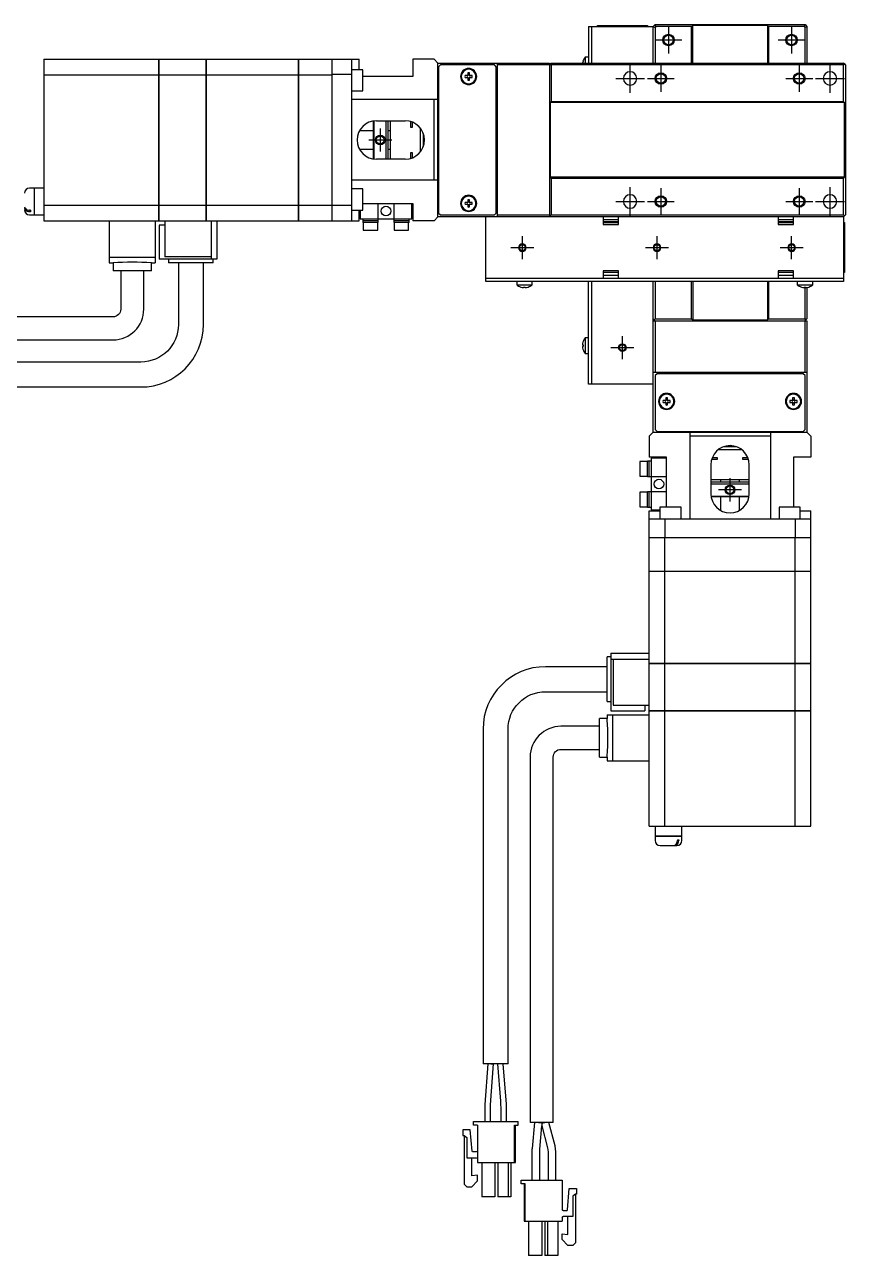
# Model space of a CAD drawing. Extents: x 0 to 869, y -8 to 525.
# Drawn here: x 655.4 to 868.9, y 93.8 to 413.9 of the extents above; entities that cross this region are included whole.
import ezdxf

# ---------------------------------------------------------------- set-up
doc = ezdxf.new("R2010")
doc.units = 0
doc.header["$LTSCALE"] = 0.5
doc.linetypes.add('CENTER', pattern=[50.8, 31.75, -6.35, 6.35, -6.35])
for name, color, linetype in [('MSM_CENTER', 1, 'CENTER'), ('MSM_CONTINUOUS', 7, 'CONTINUOUS'), ('MSM_NARROW', 5, 'CONTINUOUS')]:
    doc.layers.add(name, color=color, linetype=linetype)

msp = doc.modelspace()

# ---------------------------------------------------------------- linework, layer by layer
at = {"layer": 'MSM_CENTER'}
for p, q in [((822.86, 413.41), (822.86, 406.41)), ((854.86, 413.41), (854.86, 406.41)), ((819.36, 409.91), (826.36, 409.91)), ((851.36, 409.91), (858.36, 409.91)), ((812.86, 396.16), (812.86, 403.66)), ((820.86, 403.41), (820.86, 396.41)), ((856.86, 403.41), (856.86, 396.41)), ((864.86, 396.16), (864.86, 403.66)), ((809.11, 399.91), (816.61, 399.91)), ((817.36, 399.91), (824.36, 399.91)), ((853.36, 399.91), (860.36, 399.91)), ((861.11, 399.91), (868.61, 399.91)), ((747.86, 386.91), (747.86, 380.91)), ((744.86, 383.91), (750.86, 383.91)), ((812.86, 364.16), (812.86, 371.66)), ((820.86, 371.41), (820.86, 364.41)), ((856.86, 371.41), (856.86, 364.41)), ((864.86, 364.16), (864.86, 371.66)), ((809.11, 367.91), (816.61, 367.91)), ((817.36, 367.91), (824.36, 367.91)), ((853.36, 367.91), (860.36, 367.91)), ((861.11, 367.91), (868.61, 367.91)), ((784.86, 352.91), (784.86, 358.91)), ((819.86, 352.91), (819.86, 358.91)), ((854.86, 352.91), (854.86, 358.91)), ((781.86, 355.91), (787.86, 355.91)), ((816.86, 355.91), (822.86, 355.91)), ((851.86, 355.91), (857.86, 355.91)), ((810.86, 326.91), (810.86, 332.91)), ((807.86, 329.91), (813.86, 329.91)), ((838.86, 289.91), (838.86, 295.91)), ((841.86, 292.91), (835.86, 292.91))]:
    msp.add_line(p, q, dxfattribs=at)
at = {"layer": 'MSM_CONTINUOUS'}
for p, q in [((802.06, 413.41), (802.06, 403.91)), ((802.06, 413.41), (818.86, 413.41)), ((802.86, 413.41), (802.86, 403.91)), ((804.36, 413.71), (817.36, 413.71)), ((804.36, 413.41), (804.36, 413.71)), ((817.36, 413.71), (817.36, 413.41)), ((818.86, 413.41), (819.36, 413.91)), ((818.86, 413.41), (819.36, 413.2)), ((818.86, 403.91), (818.86, 413.41)), ((819.57, 413.41), (819.36, 413.91)), ((819.36, 413.91), (858.36, 413.91)), ((819.57, 413.41), (819.36, 413.2)), ((819.36, 413.2), (819.36, 403.91)), ((828.86, 413.41), (819.57, 413.41)), ((828.86, 413.41), (829.16, 413.71)), ((828.86, 403.91), (828.86, 413.41)), ((848.56, 413.71), (829.16, 413.71)), ((829.16, 403.91), (829.16, 413.71)), ((848.56, 413.71), (848.86, 413.41)), ((848.56, 413.71), (848.56, 403.91)), ((858.15, 413.41), (848.86, 413.41)), ((848.86, 413.41), (848.86, 403.91)), ((858.36, 413.91), (858.15, 413.41)), ((858.36, 413.2), (858.15, 413.41)), ((858.36, 413.91), (858.86, 413.41)), ((858.86, 413.41), (858.36, 413.2)), ((858.36, 403.91), (858.36, 413.2)), ((858.86, 413.41), (858.86, 403.91)), ((660.36, 404.91), (690.31, 404.91)), ((660.36, 404.91), (660.36, 362.91)), ((690.31, 362.91), (690.31, 404.91)), ((690.31, 404.86), (690.36, 404.86)), ((690.36, 362.91), (690.36, 404.91)), ((690.36, 404.91), (702.61, 404.91)), ((702.61, 362.91), (702.61, 404.91)), ((702.61, 404.86), (702.66, 404.86)), ((702.66, 404.91), (726.61, 404.91)), ((702.66, 362.91), (702.66, 404.91)), ((726.61, 362.91), (726.61, 404.91)), ((726.61, 404.86), (726.66, 404.86)), ((726.66, 362.91), (726.66, 404.91)), ((726.66, 404.91), (742.36, 404.91)), ((735.36, 362.91), (735.36, 404.91)), ((740.36, 404.91), (740.36, 362.91)), ((742.36, 402.16), (742.36, 404.91)), ((756.36, 404.91), (756.36, 400.41)), ((761.86, 404.91), (756.36, 404.91)), ((762.86, 403.91), (761.86, 404.91)), ((762.86, 363.91), (762.86, 403.91)), ((762.86, 403.91), (791.86, 403.91)), ((763.56, 403.41), (763.06, 402.91)), ((777.56, 403.41), (763.56, 403.41)), ((778.06, 402.91), (777.56, 403.41)), ((778.36, 363.91), (778.36, 403.91)), ((791.86, 403.41), (778.36, 403.41)), ((791.86, 403.91), (791.86, 363.91)), ((792.36, 403.91), (791.86, 403.41)), ((792.11, 403.66), (792.36, 403.41)), ((792.36, 403.91), (868.36, 403.91)), ((792.36, 403.41), (792.36, 393.91)), ((868.36, 403.41), (792.36, 403.41)), ((800.61, 404.36), (800.61, 404.34)), ((801.16, 405.41), (801.16, 403.91)), ((802.06, 405.41), (801.16, 405.41)), ((868.86, 403.41), (868.36, 403.91)), ((868.36, 403.41), (868.61, 403.66)), ((868.36, 393.91), (868.36, 403.41)), ((868.86, 403.41), (868.86, 364.41)), ((660.36, 400.88), (690.31, 400.88)), ((690.31, 400.62), (690.36, 400.62)), ((690.36, 400.88), (702.61, 400.88)), ((702.61, 400.62), (702.66, 400.62)), ((702.66, 400.88), (726.61, 400.88)), ((726.61, 400.62), (726.66, 400.62)), ((726.66, 400.88), (735.36, 400.88)), ((740.36, 400.91), (735.36, 400.91)), ((743.36, 402.16), (740.36, 402.16)), ((743.36, 396.66), (743.36, 402.16)), ((756.36, 400.41), (743.36, 400.41)), ((763.06, 402.91), (763.06, 364.91)), ((770.62, 400.65), (769.94, 400.65)), ((769.94, 400.17), (770.62, 400.17)), ((770.62, 401.33), (770.62, 400.65)), ((770.62, 400.17), (770.62, 399.49)), ((771.1, 400.65), (771.1, 401.33)), ((771.78, 400.65), (771.1, 400.65)), ((771.1, 399.49), (771.1, 400.17)), ((771.1, 400.17), (771.78, 400.17)), ((778.06, 364.91), (778.06, 402.91)), ((763.06, 398.16), (762.86, 398.16)), ((778.36, 398.16), (778.06, 398.16)), ((778.36, 397.66), (778.06, 397.66)), ((740.36, 396.66), (743.36, 396.66)), ((762.86, 394.41), (740.36, 394.41)), ((761.86, 373.41), (761.86, 394.41)), ((763.06, 393.91), (762.86, 393.91)), ((792.36, 393.91), (792.06, 393.61)), ((792.36, 393.91), (868.36, 393.91)), ((868.66, 393.61), (868.36, 393.91)), ((763.06, 391.41), (762.86, 391.41)), ((778.06, 392.16), (778.36, 392.16)), ((868.66, 393.61), (792.06, 393.61)), ((792.06, 393.61), (792.06, 374.21)), ((868.66, 374.21), (868.66, 393.61)), ((746.06, 388.84), (746.06, 378.97)), ((746.26, 378.95), (746.26, 388.87)), ((746.86, 388.91), (754.36, 388.91)), ((749.36, 388.91), (749.36, 378.91)), ((749.86, 388.91), (749.86, 378.91)), ((750.56, 378.91), (750.56, 388.91)), ((755.76, 388.71), (755.76, 387.24)), ((756.26, 387.24), (756.26, 388.53)), ((778.16, 388.91), (778.06, 388.91)), ((778.16, 378.91), (778.16, 388.91)), ((778.36, 388.71), (778.16, 388.91)), ((742.53, 386.41), (746.06, 386.41)), ((749.86, 386.41), (750.56, 386.41)), ((755.76, 387.26), (756.26, 387.26)), ((755.76, 387.24), (756.26, 387.24)), ((758.26, 387.04), (758.26, 380.78)), ((759.06, 385.61), (759.06, 382.2)), ((759.06, 385.16), (759.2, 385.16)), ((746.06, 381.41), (742.53, 381.41)), ((750.56, 381.41), (749.86, 381.41)), ((759.2, 382.66), (759.06, 382.66)), ((754.36, 378.91), (746.86, 378.91)), ((755.76, 380.58), (755.76, 379.11)), ((756.26, 380.58), (755.76, 380.58)), ((756.26, 380.56), (755.76, 380.56)), ((756.26, 379.28), (756.26, 380.58)), ((778.06, 378.91), (778.16, 378.91)), ((778.16, 378.91), (778.36, 379.11)), ((762.86, 376.41), (763.06, 376.41)), ((778.36, 375.66), (778.06, 375.66)), ((657.81, 371.41), (656.66, 371.41)), ((657.81, 371.41), (657.81, 364.41)), ((657.86, 371.36), (657.81, 371.36)), ((657.86, 371.41), (657.86, 364.41)), ((660.36, 371.41), (657.86, 371.41)), ((762.86, 373.41), (740.36, 373.41)), ((762.86, 373.91), (763.06, 373.91)), ((792.06, 374.21), (792.36, 373.91)), ((868.66, 374.21), (792.06, 374.21)), ((792.36, 373.91), (792.36, 364.41)), ((868.36, 373.91), (792.36, 373.91)), ((868.36, 373.91), (868.66, 374.21)), ((868.36, 364.41), (868.36, 373.91)), ((743.36, 371.16), (740.36, 371.16)), ((743.36, 365.66), (743.36, 371.16)), ((762.86, 369.66), (763.06, 369.66)), ((770.62, 368.33), (770.62, 367.65)), ((771.1, 367.65), (771.1, 368.33)), ((778.06, 370.16), (778.36, 370.16)), ((778.06, 369.66), (778.36, 369.66)), ((656.86, 365.62), (656.66, 365.62)), ((656.86, 365.26), (656.66, 365.26)), ((656.86, 365.62), (656.86, 365.26)), ((660.36, 366.94), (690.31, 366.94)), ((690.31, 367.2), (690.36, 367.2)), ((690.36, 366.94), (702.61, 366.94)), ((702.61, 367.2), (702.66, 367.2)), ((702.66, 366.94), (726.61, 366.94)), ((726.61, 367.2), (726.66, 367.2)), ((726.66, 366.94), (735.36, 366.94)), ((735.36, 366.91), (740.36, 366.91)), ((740.36, 365.66), (743.36, 365.66)), ((742.36, 362.91), (742.36, 365.66)), ((742.66, 365.66), (742.66, 363.41)), ((743.36, 367.41), (756.36, 367.41)), ((747.36, 362.41), (747.36, 367.41)), ((751.36, 367.41), (751.36, 362.41)), ((756.06, 363.41), (756.06, 367.41)), ((756.36, 367.41), (756.36, 362.91)), ((770.62, 367.65), (769.94, 367.65)), ((769.94, 367.17), (770.62, 367.17)), ((770.62, 367.17), (770.62, 366.49)), ((771.78, 367.65), (771.1, 367.65)), ((771.1, 366.49), (771.1, 367.17)), ((771.1, 367.17), (771.78, 367.17)), ((656.66, 364.41), (657.81, 364.41)), ((657.81, 364.46), (657.86, 364.46)), ((657.86, 364.41), (660.36, 364.41)), ((660.36, 362.91), (690.31, 362.91)), ((677.36, 362.91), (677.36, 351.91)), ((689.36, 362.91), (689.36, 351.91)), ((690.31, 362.96), (690.36, 362.96)), ((690.36, 362.91), (726.61, 362.91)), ((691.86, 362.91), (691.86, 353.51)), ((702.61, 362.96), (702.66, 362.96)), ((703.86, 362.91), (703.86, 352.91)), ((705.36, 362.91), (705.36, 352.91)), ((726.61, 362.96), (726.66, 362.96)), ((726.66, 362.91), (742.36, 362.91)), ((742.66, 363.41), (756.06, 363.41)), ((743.36, 363.41), (743.36, 362.41)), ((747.36, 362.91), (743.36, 362.91)), ((747.36, 362.41), (743.36, 362.41)), ((743.46, 362.41), (743.46, 360.41)), ((747.26, 360.41), (747.26, 362.41)), ((755.36, 362.91), (751.36, 362.91)), ((755.36, 362.41), (751.36, 362.41)), ((751.46, 362.41), (751.46, 360.41)), ((755.26, 360.41), (755.26, 362.41)), ((755.36, 362.41), (755.36, 363.41)), ((761.86, 362.91), (756.36, 362.91)), ((761.86, 362.91), (762.86, 363.91)), ((868.36, 363.91), (762.86, 363.91)), ((763.06, 364.91), (763.56, 364.41)), ((763.56, 364.41), (777.56, 364.41)), ((775.36, 347.11), (775.36, 363.91)), ((777.56, 364.41), (778.06, 364.91)), ((778.36, 364.41), (791.86, 364.41)), ((791.86, 364.41), (792.11, 364.16)), ((792.36, 364.41), (792.11, 364.16)), ((792.11, 364.16), (792.36, 363.91)), ((792.36, 364.41), (868.36, 364.41)), ((805.86, 363.91), (805.86, 361.91)), ((806.81, 363.11), (805.86, 363.11)), ((809.86, 362.61), (805.86, 362.61)), ((805.86, 362.41), (809.86, 362.41)), ((805.86, 361.91), (809.86, 361.91)), ((808.91, 363.11), (806.81, 363.11)), ((809.86, 363.11), (808.91, 363.11)), ((809.36, 362.41), (809.36, 362.61)), ((809.86, 361.91), (809.86, 363.91)), ((851.36, 363.91), (851.36, 361.91)), ((852.31, 363.11), (851.36, 363.11)), ((855.36, 362.61), (851.36, 362.61)), ((851.36, 362.41), (855.36, 362.41)), ((851.36, 361.91), (855.36, 361.91)), ((854.41, 363.11), (852.31, 363.11)), ((855.36, 363.11), (854.41, 363.11)), ((855.36, 361.91), (855.36, 363.91)), ((868.61, 364.16), (868.36, 364.41)), ((868.36, 363.91), (868.61, 364.16)), ((868.36, 363.91), (868.36, 347.11)), ((868.36, 362.41), (868.66, 362.41)), ((868.61, 364.16), (868.86, 364.41)), ((868.66, 362.41), (868.66, 349.41)), ((691.86, 361.71), (690.36, 361.71)), ((690.36, 361.71), (690.36, 352.91)), ((743.46, 360.41), (747.26, 360.41)), ((751.46, 360.41), (755.26, 360.41)), ((689.36, 353.34), (677.36, 353.34)), ((705.36, 352.91), (690.36, 352.91)), ((703.86, 353.51), (691.86, 353.51)), ((692.79, 352.91), (692.79, 351.91)), ((704.43, 351.91), (704.43, 352.91)), ((677.36, 351.91), (678.36, 351.91)), ((678.36, 351.91), (678.36, 349.91)), ((688.36, 349.91), (678.36, 349.91)), ((680.36, 349.91), (680.36, 339.91)), ((686.36, 339.91), (686.36, 349.91)), ((688.36, 351.91), (689.36, 351.91)), ((688.36, 349.91), (688.36, 351.91)), ((704.43, 351.91), (692.79, 351.91)), ((695.36, 351.91), (695.36, 335.91)), ((701.86, 335.91), (701.86, 351.91)), ((805.86, 349.91), (805.86, 347.91)), ((809.86, 349.91), (805.86, 349.91)), ((809.86, 349.41), (805.86, 349.41)), ((809.86, 347.91), (809.86, 349.91)), ((855.36, 349.91), (851.36, 349.91)), ((851.36, 349.91), (851.36, 347.91)), ((855.36, 349.41), (851.36, 349.41)), ((855.36, 347.91), (855.36, 349.91)), ((868.66, 349.41), (868.36, 349.41)), ((868.36, 347.91), (775.36, 347.91)), ((868.36, 347.11), (775.36, 347.11)), ((783.36, 347.11), (783.36, 346.21)), ((783.36, 346.21), (787.36, 346.21)), ((787.36, 346.21), (787.36, 347.11)), ((802.06, 320.41), (802.06, 347.11)), ((802.86, 347.11), (802.86, 320.41)), ((805.86, 348.71), (809.86, 348.71)), ((818.86, 307.91), (818.86, 347.11)), ((819.36, 347.11), (819.36, 337.41)), ((828.86, 337.41), (828.86, 347.11)), ((829.16, 347.11), (829.16, 337.11)), ((848.56, 347.11), (848.56, 337.11)), ((848.86, 347.11), (848.86, 337.41)), ((851.36, 348.71), (855.36, 348.71)), ((856.36, 347.11), (856.36, 346.21)), ((856.36, 346.21), (860.36, 346.21)), ((860.36, 346.21), (860.36, 347.11)), ((784.41, 345.65), (784.43, 345.65)), ((785.16, 345.65), (785.56, 345.65)), ((785.16, 345.52), (785.16, 345.65)), ((785.56, 345.65), (785.56, 345.52)), ((786.29, 345.65), (786.31, 345.65)), ((857.41, 345.65), (857.43, 345.65)), ((858.16, 345.65), (858.56, 345.65)), ((858.16, 345.52), (858.16, 345.65)), ((858.36, 337.41), (858.36, 345.65)), ((858.56, 345.65), (858.56, 345.52)), ((858.86, 345.55), (858.86, 337.41)), ((859.29, 345.65), (859.31, 345.65)), ((678.36, 337.91), (583.36, 337.91)), ((818.86, 337.41), (819.11, 337.16)), ((818.86, 336.91), (858.86, 336.91)), ((819.11, 337.16), (819.36, 337.41)), ((819.11, 337.16), (819.36, 336.91)), ((819.36, 337.41), (828.86, 337.41)), ((819.36, 336.91), (819.36, 323.41)), ((828.86, 337.41), (829.16, 337.11)), ((829.16, 337.11), (848.56, 337.11)), ((848.56, 337.11), (848.86, 337.41)), ((848.86, 337.41), (858.36, 337.41)), ((858.36, 337.41), (858.61, 337.16)), ((858.36, 336.91), (858.61, 337.16)), ((858.36, 323.41), (858.36, 336.91)), ((858.61, 337.16), (858.86, 337.41)), ((858.86, 336.91), (858.86, 307.91)), ((583.36, 331.91), (678.36, 331.91)), ((800.47, 330.61), (800.61, 330.61)), ((800.61, 330.21), (800.47, 330.21)), ((800.61, 331.36), (800.61, 331.34)), ((800.61, 330.61), (800.61, 330.21)), ((801.16, 332.41), (801.16, 328.41)), ((802.06, 332.41), (801.16, 332.41)), ((800.61, 329.48), (800.61, 329.46)), ((801.16, 328.41), (802.06, 328.41)), ((685.61, 326.16), (598.61, 326.16)), ((858.86, 323.41), (818.86, 323.41)), ((824.61, 323.41), (824.61, 323.11)), ((825.11, 323.41), (825.11, 323.11)), ((830.61, 323.11), (830.61, 323.41)), ((834.06, 323.41), (833.86, 323.21)), ((843.86, 323.21), (843.66, 323.41)), ((847.11, 323.41), (847.11, 323.11)), ((852.61, 323.11), (852.61, 323.41)), ((853.11, 323.11), (853.11, 323.41)), ((818.86, 320.41), (802.06, 320.41)), ((819.86, 323.11), (819.36, 322.61)), ((819.36, 322.61), (819.36, 308.61)), ((857.86, 323.11), (819.86, 323.11)), ((843.86, 323.21), (833.86, 323.21)), ((833.86, 323.21), (833.86, 323.11)), ((843.86, 323.11), (843.86, 323.21)), ((858.36, 322.61), (857.86, 323.11)), ((858.36, 308.61), (858.36, 322.61)), ((598.61, 319.66), (685.61, 319.66)), ((822.12, 316.15), (821.44, 316.15)), ((821.44, 315.67), (822.12, 315.67)), ((822.12, 316.83), (822.12, 316.15)), ((822.12, 315.67), (822.12, 314.99)), ((822.6, 316.15), (822.6, 316.83)), ((823.28, 316.15), (822.6, 316.15)), ((822.6, 315.67), (823.28, 315.67)), ((822.6, 314.99), (822.6, 315.67)), ((855.12, 316.15), (854.44, 316.15)), ((854.44, 315.67), (855.12, 315.67)), ((855.12, 316.83), (855.12, 316.15)), ((855.12, 315.67), (855.12, 314.99)), ((855.6, 316.15), (855.6, 316.83)), ((856.28, 316.15), (855.6, 316.15)), ((855.6, 314.99), (855.6, 315.67)), ((855.6, 315.67), (856.28, 315.67)), ((818.86, 307.91), (817.86, 306.91)), ((818.86, 307.91), (858.86, 307.91)), ((819.36, 308.61), (819.86, 308.11)), ((819.86, 308.11), (857.86, 308.11)), ((824.61, 308.11), (824.61, 307.91)), ((828.36, 307.91), (828.36, 285.41)), ((828.86, 308.11), (828.86, 307.91)), ((831.36, 308.11), (831.36, 307.91)), ((846.36, 307.91), (846.36, 308.11)), ((848.86, 307.91), (848.86, 308.11)), ((849.36, 307.91), (849.36, 285.41)), ((853.11, 307.91), (853.11, 308.11)), ((857.86, 308.11), (858.36, 308.61)), ((859.86, 306.91), (858.86, 307.91)), ((817.86, 306.91), (817.86, 301.41)), ((849.36, 306.91), (828.36, 306.91)), ((840.57, 304.11), (837.16, 304.11)), ((837.61, 304.25), (837.61, 304.11)), ((840.11, 304.11), (840.11, 304.25)), ((859.86, 306.91), (859.86, 301.41)), ((822.36, 301.41), (817.86, 301.41)), ((818.36, 301.11), (818.36, 287.71)), ((822.36, 301.11), (818.36, 301.11)), ((822.36, 288.41), (822.36, 301.41)), ((834.24, 301.31), (835.53, 301.31)), ((835.51, 301.31), (835.51, 300.81)), ((835.53, 301.31), (835.53, 300.81)), ((841.99, 303.31), (835.73, 303.31)), ((842.19, 301.31), (843.49, 301.31)), ((842.19, 300.81), (842.19, 301.31)), ((842.21, 300.81), (842.21, 301.31)), ((859.86, 301.41), (855.36, 301.41)), ((855.36, 301.41), (855.36, 288.41)), ((815.36, 300.31), (815.36, 296.51)), ((817.36, 300.31), (815.36, 300.31)), ((817.36, 296.41), (817.36, 300.41)), ((818.36, 300.41), (817.36, 300.41)), ((817.86, 296.41), (817.86, 300.41)), ((833.86, 299.41), (833.86, 291.91)), ((835.53, 300.81), (834.06, 300.81)), ((843.66, 300.81), (842.19, 300.81)), ((843.86, 291.91), (843.86, 299.41)), ((815.36, 296.51), (817.36, 296.51)), ((817.36, 296.41), (822.36, 296.41)), ((833.86, 295.61), (843.86, 295.61)), ((843.86, 294.91), (833.86, 294.91)), ((836.36, 295.61), (836.36, 294.91)), ((841.36, 294.91), (841.36, 295.61)), ((815.36, 292.31), (815.36, 288.51)), ((817.36, 292.31), (815.36, 292.31)), ((817.36, 288.41), (817.36, 292.41)), ((822.36, 292.41), (817.36, 292.41)), ((817.86, 288.41), (817.86, 292.41)), ((843.86, 294.41), (833.86, 294.41)), ((833.9, 291.31), (843.83, 291.31)), ((815.36, 288.51), (817.36, 288.51)), ((817.36, 288.41), (818.36, 288.41)), ((826.11, 288.41), (820.61, 288.41)), ((820.61, 288.41), (820.61, 285.41)), ((826.11, 285.41), (826.11, 288.41)), ((843.8, 291.11), (833.93, 291.11)), ((836.36, 291.11), (836.36, 287.58)), ((841.36, 287.58), (841.36, 291.11)), ((857.11, 288.41), (851.61, 288.41)), ((851.61, 288.41), (851.61, 285.41)), ((857.11, 285.41), (857.11, 288.41)), ((817.86, 271.71), (817.86, 287.41)), ((817.86, 287.41), (820.61, 287.41)), ((817.86, 285.41), (859.86, 285.41)), ((818.36, 287.71), (820.61, 287.71)), ((821.86, 285.41), (821.86, 280.41)), ((855.86, 280.41), (855.86, 285.41)), ((857.11, 287.41), (859.86, 287.41)), ((859.86, 271.71), (859.86, 287.41)), ((859.86, 280.41), (817.86, 280.41)), ((821.89, 271.71), (821.89, 280.41)), ((855.83, 271.71), (855.83, 280.41)), ((859.86, 271.71), (817.86, 271.71)), ((859.86, 271.66), (817.86, 271.66)), ((817.86, 235.41), (817.86, 271.66)), ((817.91, 271.66), (817.91, 271.71)), ((821.89, 247.71), (821.89, 271.66)), ((822.15, 271.66), (822.15, 271.71)), ((855.57, 271.66), (855.57, 271.71)), ((855.83, 247.71), (855.83, 271.66)), ((859.81, 271.66), (859.81, 271.71)), ((859.86, 247.71), (859.86, 271.66)), ((807.86, 250.41), (807.86, 235.41)), ((807.86, 250.41), (817.86, 250.41)), ((806.86, 246.91), (790.86, 246.91)), ((806.86, 237.84), (806.86, 249.48)), ((807.86, 249.48), (806.86, 249.48)), ((807.86, 248.91), (817.86, 248.91)), ((808.46, 248.91), (808.46, 236.91)), ((859.86, 247.71), (817.86, 247.71)), ((859.86, 247.66), (817.86, 247.66)), ((817.91, 247.66), (817.91, 247.71)), ((821.89, 235.41), (821.89, 247.66)), ((822.15, 247.66), (822.15, 247.71)), ((855.57, 247.66), (855.57, 247.71)), ((855.83, 235.41), (855.83, 247.66)), ((859.81, 247.66), (859.81, 247.71)), ((859.86, 235.41), (859.86, 247.66)), ((790.86, 240.41), (806.86, 240.41)), ((806.86, 237.84), (807.86, 237.84)), ((808.46, 236.91), (817.86, 236.91)), ((816.66, 236.91), (816.66, 235.41)), ((806.87, 234.41), (817.86, 234.41)), ((806.87, 234.41), (806.87, 233.41)), ((807.86, 235.41), (816.66, 235.41)), ((808.29, 234.41), (808.29, 222.41)), ((859.86, 235.41), (817.86, 235.41)), ((817.86, 205.41), (817.86, 235.36)), ((859.86, 235.36), (817.86, 235.36)), ((817.91, 235.36), (817.91, 235.41)), ((821.89, 205.41), (821.89, 235.36)), ((822.15, 235.36), (822.15, 235.41)), ((855.57, 235.36), (855.57, 235.41)), ((855.83, 205.41), (855.83, 235.36)), ((859.81, 235.36), (859.81, 235.41)), ((859.86, 205.41), (859.86, 235.36)), ((774.61, 230.66), (774.61, 143.66)), ((781.11, 143.66), (781.11, 230.66)), ((804.86, 231.41), (794.86, 231.41)), ((804.86, 223.41), (804.86, 233.41)), ((806.87, 233.41), (804.86, 233.41)), ((794.86, 225.41), (804.86, 225.41)), ((786.86, 223.41), (786.86, 128.41)), ((792.86, 128.41), (792.86, 223.41)), ((804.86, 223.41), (806.87, 223.41)), ((806.87, 223.41), (806.87, 222.41)), ((806.87, 222.41), (817.86, 222.41)), ((817.86, 205.41), (859.86, 205.41)), ((819.36, 205.41), (819.36, 202.91)), ((826.36, 202.91), (826.36, 205.41)), ((819.36, 202.91), (826.36, 202.91)), ((819.36, 202.86), (826.36, 202.86)), ((819.36, 202.86), (819.36, 201.71)), ((819.41, 202.91), (819.41, 202.86)), ((825.15, 201.91), (825.15, 201.71)), ((825.15, 201.91), (825.51, 201.91)), ((825.51, 201.91), (825.51, 201.71)), ((826.31, 202.86), (826.31, 202.91)), ((826.36, 201.71), (826.36, 202.86)), ((820.66, 200.41), (825.06, 200.41)), ((781.11, 143.66), (774.61, 143.66)), ((775.86, 143.66), (775.07, 133.09)), ((776.56, 132.98), (777.36, 143.6)), ((776.61, 143.66), (777.36, 143.6)), ((777.36, 143.6), (777.33, 143.66)), ((778.36, 143.6), (779.13, 133.92)), ((780.7, 133.11), (779.86, 143.66)), ((775.04, 132.28), (775.04, 128.66)), ((776.54, 128.66), (776.54, 132.28)), ((779.13, 133.92), (779.24, 131.29)), ((779.24, 131.29), (779.24, 128.66)), ((780.74, 128.66), (780.74, 132.26)), ((772.16, 127.66), (772.16, 128.66)), ((772.16, 128.66), (783.76, 128.66)), ((783.76, 127.66), (783.76, 128.66)), ((792.86, 128.41), (786.86, 128.41)), ((788.01, 128.41), (787.35, 121.6)), ((789.01, 128.41), (790.01, 128.31)), ((789.87, 128.19), (790.71, 128.41)), ((789.87, 128.19), (789.92, 127.46)), ((790, 128.22), (790.01, 128.31)), ((793.34, 122.28), (791.74, 128.41)), ((769.36, 126.46), (769.36, 124.96)), ((771.27, 126.46), (769.36, 126.46)), ((769.36, 124.96), (769.66, 124.96)), ((769.66, 124.96), (770.36, 124.46)), ((769.66, 124.96), (769.66, 112.36)), ((771.76, 120.89), (771.27, 126.46)), ((773.16, 127.66), (772.16, 127.66)), ((773.16, 127.66), (773.16, 117.96)), ((782.76, 127.66), (783.76, 127.66)), ((782.76, 117.96), (782.76, 127.66)), ((783.01, 117.96), (783.01, 127.66)), ((789.34, 121.41), (789.92, 127.46)), ((789.92, 127.46), (791.41, 121.78)), ((770.36, 124.46), (770.36, 119.21)), ((791.41, 121.78), (791.54, 120.77)), ((793.54, 120.77), (793.34, 122.28)), ((770.36, 119.21), (772.86, 119.21)), ((771.66, 114.53), (771.66, 119.21)), ((772.86, 120.71), (771.96, 120.71)), ((787.35, 121.6), (787.34, 121.31)), ((787.34, 121.31), (787.34, 113.41)), ((789.34, 121.31), (789.34, 121.41)), ((789.34, 113.41), (789.34, 121.31)), ((791.54, 120.77), (791.54, 113.41)), ((793.54, 113.41), (793.54, 120.77)), ((773.16, 117.96), (783.01, 117.96)), ((774.26, 117.96), (774.26, 109.06)), ((777.66, 117.96), (777.66, 109.06)), ((778.46, 117.96), (778.46, 109.06)), ((781.11, 117.96), (781.11, 109.06)), ((781.86, 117.96), (781.86, 109.06)), ((769.66, 112.36), (770.36, 111.66)), ((773.16, 114.66), (771.66, 114.53)), ((771.66, 111.66), (773.16, 113.16)), ((773.16, 113.16), (773.16, 114.66)), ((784.56, 112.41), (784.56, 113.41)), ((784.56, 113.41), (795.16, 113.41)), ((785.56, 112.41), (784.56, 112.41)), ((785.31, 112.41), (785.31, 102.71)), ((785.56, 102.71), (785.56, 112.41)), ((795.16, 113.41), (795.16, 105.76)), ((795.16, 113.41), (795.16, 105.76)), ((770.36, 111.66), (771.66, 111.66)), ((777.66, 109.06), (774.26, 109.06)), ((781.86, 109.06), (778.46, 109.06)), ((796.56, 105.64), (797.05, 111.21)), ((797.05, 111.21), (798.96, 111.21)), ((798.66, 109.71), (797.96, 109.21)), ((798.66, 109.71), (797.96, 109.21)), ((797.96, 109.21), (797.96, 103.96)), ((797.96, 109.21), (797.96, 103.96)), ((798.96, 109.71), (798.66, 109.71)), ((798.66, 109.71), (798.66, 97.11)), ((798.66, 109.71), (798.66, 97.11)), ((798.96, 111.21), (798.96, 109.71)), ((798.96, 111.21), (798.96, 109.71)), ((795.16, 105.75), (795.16, 105.76)), ((785.31, 102.71), (795.16, 102.71)), ((786.46, 102.71), (786.46, 93.81)), ((789.86, 102.71), (789.86, 93.81)), ((789.86, 102.71), (789.86, 93.81)), ((790.66, 102.71), (790.66, 93.81)), ((791.41, 102.71), (791.41, 93.81)), ((794.06, 102.71), (794.06, 93.81)), ((794.06, 102.71), (794.06, 93.81)), ((795.16, 103.66), (795.16, 102.71)), ((795.16, 103.66), (795.16, 103.66)), ((795.16, 103.66), (795.16, 102.71)), ((795.46, 105.46), (796.36, 105.46)), ((797.96, 103.96), (795.46, 103.96)), ((796.66, 99.28), (796.66, 103.96)), ((795.16, 97.91), (795.16, 99.41)), ((795.16, 99.41), (796.66, 99.28)), ((795.16, 99.41), (796.66, 99.28)), ((796.66, 96.41), (795.16, 97.91)), ((797.96, 96.41), (796.66, 96.41)), ((798.66, 97.11), (797.96, 96.41)), ((798.66, 97.11), (797.96, 96.41)), ((789.86, 93.81), (786.46, 93.81)), ((794.06, 93.81), (790.66, 93.81))]:
    msp.add_line(p, q, dxfattribs=at)
for centre, radius in [((822.86, 409.91), 1.23), ((854.86, 409.91), 1.23), ((820.86, 399.91), 1.23), ((856.86, 399.91), 1.23), ((747.86, 383.91), 1.01), ((820.86, 367.91), 1.23), ((856.86, 367.91), 1.23), ((749.36, 365.41), 1.25), ((784.86, 355.91), 0.783), ((819.86, 355.91), 0.783), ((854.86, 355.91), 0.783), ((810.86, 329.91), 0.783), ((820.36, 294.41), 1.25), ((838.86, 292.91), 1.01)]:
    msp.add_circle(centre, radius, dxfattribs=at)
at = {"layer": 'MSM_CONTINUOUS', "extrusion": (0, 0, -1)}
for centre, radius in [((-770.86, 400.41), 2.1), ((-770.86, 400.41), 1.9), ((-812.86, 399.91), 1.75), ((-864.86, 399.91), 1.75), ((-770.86, 367.41), 2.1), ((-770.86, 367.41), 1.9), ((-812.86, 367.91), 1.75), ((-864.86, 367.91), 1.75), ((-822.36, 315.91), 2.1), ((-822.36, 315.91), 1.9), ((-855.36, 315.91), 2.1), ((-855.36, 315.91), 1.9)]:
    msp.add_circle(centre, radius, dxfattribs=at)
at = {"layer": 'MSM_CONTINUOUS'}
for centre, radius, start, end in [((803.66, 403.41), 3.19, 163.0947, 170.9929), ((803.66, 403.41), 3.2, 141.3178, 162.73), ((770.86, 400.41), 0.95, 165.3667, 194.6333), ((770.86, 400.41), 0.365, 138.8496, 221.1504), ((770.86, 400.41), 0.95, 75.3667, 104.6333), ((770.86, 400.41), 0.365, 48.8496, 131.1504), ((770.86, 400.41), 0.365, 228.8496, 311.1504), ((770.86, 400.41), 0.365, 318.8496, 41.1504), ((770.86, 400.41), 0.95, 345.3667, 14.6333), ((770.86, 400.41), 0.95, 255.3667, 284.6333), ((746.86, 383.91), 5, 90, 270), ((754.36, 383.91), 5, 270, 90), ((656.66, 370.11), 1.3, 90, 180), ((770.86, 367.41), 0.95, 75.3667, 104.6333), ((656.11, 366.21), 0.751, 181.7681, 218.8955), ((656.66, 365.71), 1.3, 180, 270), ((656.12, 366.56), 0.754, 185.8166, 221.8939), ((656.58, 366.67), 1.41, 221.3743, 272.8178), ((656.57, 367), 1.39, 222.8199, 273.04), ((770.86, 367.41), 0.95, 165.3667, 194.6333), ((770.86, 367.41), 0.365, 138.8496, 221.1504), ((770.86, 367.41), 0.365, 48.8496, 131.1504), ((770.86, 367.41), 0.365, 228.8496, 311.1504), ((770.86, 367.41), 0.95, 255.3667, 284.6333), ((770.86, 367.41), 0.365, 318.8496, 41.1504), ((770.86, 367.41), 0.95, 345.3667, 14.6333), ((683.36, 292.12), 60, 85.2198, 94.7802), ((785.36, 348.71), 3.2, 231.3178, 252.73), ((785.36, 348.71), 3.2, 287.27, 308.6822), ((858.36, 348.71), 3.2, 231.3178, 252.73), ((858.36, 348.71), 3.2, 287.27, 308.6822), ((785.36, 348.71), 3.19, 253.0947, 266.4096), ((785.36, 348.71), 3.19, 273.5904, 286.9053), ((858.36, 348.71), 3.19, 253.0947, 266.4096), ((858.36, 348.71), 3.19, 273.5904, 286.9053), ((678.36, 339.91), 8, 270, 0), ((685.61, 335.91), 16.25, 270, 0), ((803.66, 330.41), 3.19, 163.0947, 176.4096), ((803.66, 330.41), 3.19, 183.5904, 196.9053), ((803.66, 330.41), 3.2, 141.3178, 162.73), ((803.66, 330.41), 3.2, 197.27, 218.6822), ((822.36, 315.91), 0.95, 165.3667, 194.6333), ((822.36, 315.91), 0.365, 138.8496, 221.1504), ((822.36, 315.91), 0.95, 75.3667, 104.6333), ((822.36, 315.91), 0.365, 48.8496, 131.1504), ((822.36, 315.91), 0.365, 228.8496, 311.1504), ((822.36, 315.91), 0.95, 255.3667, 284.6333), ((822.36, 315.91), 0.365, 318.8496, 41.1504), ((822.36, 315.91), 0.95, 345.3667, 14.6333), ((855.36, 315.91), 0.95, 165.3667, 194.6333), ((855.36, 315.91), 0.365, 138.8496, 221.1504), ((855.36, 315.91), 0.95, 75.3667, 104.6333), ((855.36, 315.91), 0.365, 48.8496, 131.1504), ((855.36, 315.91), 0.365, 228.8496, 311.1504), ((855.36, 315.91), 0.95, 255.3667, 284.6333), ((855.36, 315.91), 0.365, 318.8496, 41.1504), ((855.36, 315.91), 0.95, 345.3667, 14.6333), ((838.86, 299.41), 5, 0, 180), ((838.86, 291.91), 5, 180, 0), ((790.86, 230.66), 16.25, 90, 180), ((794.86, 223.41), 8, 90, 180), ((746.82, 228.4), 60.26, 0.0102, 4.77), ((746.85, 228.42), 60.23, 355.2289, 359.9909), ((820.66, 201.71), 1.3, 180, 270), ((823.77, 201.62), 1.39, 312.8199, 3.04), ((824.1, 201.63), 1.41, 311.3743, 2.8178), ((825.06, 201.71), 1.3, 270, 0), ((824.21, 201.16), 0.754, 275.8166, 311.8939), ((824.56, 201.16), 0.751, 271.7681, 308.8955), ((778.44, 143.6), 0.0773, 129.0479, 179.5838), ((785.79, 132.28), 10.75, 175.7108, 180), ((769.99, 132.26), 10.75, 0, 4.548), ((795.46, 105.76), 0.3, 180, 270), ((796.36, 105.66), 0.2, 270, 355), ((795.46, 103.66), 0.3, 90, 180)]:
    msp.add_arc(centre, radius, start, end, dxfattribs=at)
at = {"layer": 'MSM_CONTINUOUS', "extrusion": (0, 0, -1)}
for centre, radius, start, end in [((-678.36, 339.91), 2, 180, 270), ((-685.61, 335.91), 9.75, 180, 270), ((-790.86, 230.66), 9.75, 0, 90), ((-794.86, 223.41), 2, 0, 90), ((-785.79, 132.28), 9.25, 0, 4.2892), ((-771.96, 120.91), 0.2, 270, 355), ((-772.86, 121.01), 0.3, 180, 270), ((-772.86, 118.91), 0.3, 90, 180), ((-795.46, 105.76), 0.3, 270, 0), ((-795.46, 105.76), 0.3, 270, 0), ((-795.46, 103.66), 0.3, 0, 90), ((-795.46, 103.66), 0.3, 0, 90)]:
    msp.add_arc(centre, radius, start, end, dxfattribs=at)
at = {"layer": 'MSM_NARROW'}
for centre, radius in [((822.86, 409.91), 1.5), ((854.86, 409.91), 1.5), ((820.86, 399.91), 1.5), ((856.86, 399.91), 1.5), ((747.86, 383.91), 1.25), ((820.86, 367.91), 1.5), ((856.86, 367.91), 1.5), ((810.86, 329.91), 1), ((838.86, 292.91), 1.25)]:
    msp.add_circle(centre, radius, dxfattribs=at)
at = {"layer": 'MSM_NARROW', "extrusion": (0, 0, -1)}
for centre in [(-784.86, 355.91), (-819.86, 355.91), (-854.86, 355.91)]:
    msp.add_circle(centre, 1, dxfattribs=at)

doc.saveas('drawing.dxf')
